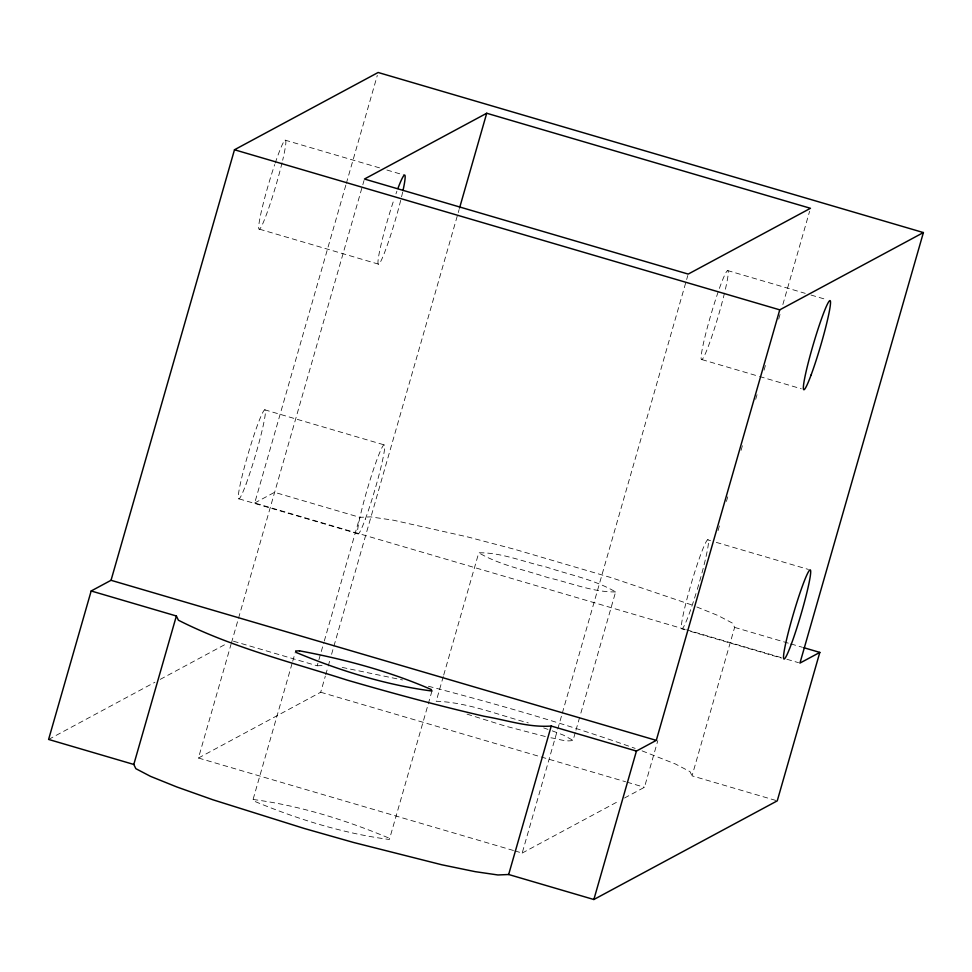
<?xml version="1.0" encoding="UTF-8"?>
<svg xmlns="http://www.w3.org/2000/svg" width="972" height="972" viewBox="0 0 972 972"><rect width="100%" height="100%" fill="white"/><g stroke="black" fill="none" stroke-linecap="round" stroke-linejoin="round"><path stroke-width="0.73" stroke-dasharray="4.86 3.65" d="M685.078 629.37L254.688 503.01L345.923 184.862M346.336 183.392L377.306 75.403M513.471 850.5L198.446 758.014L231.057 644.254M231.482 642.796L364.038 180.488M431.957 691.031L389.383 839.492C342.982 833.405 296.995 819.044 253.814 801.001L253.072 799.47L292.305 662.649M292.718 661.203L295.646 651.009M233.438 641.204L317.188 665.784L323.858 642.504M324.284 641.046L359.749 517.335L370.49 516.861L393.271 520.178L468.03 537.018L514.917 549.387L611.935 577.866L691.614 604.876M198.446 758.014L320.699 692.234L325.304 676.196M325.717 674.738L327.807 667.448M328.232 665.99L329.897 660.158M331.573 654.314L459.124 209.515M443.293 676.512L436.197 701.262C467.411 702.282 498.053 714.894 528.27 722.901M443.706 675.054L478.759 552.801C501.503 552.388 524.005 562.083 546.179 567.004C569.361 574.78 594.402 579.506 615.616 591.924L580.138 715.635M514.929 850.925L522.183 853.064L557.308 730.555M557.734 729.097L561.913 714.517M562.338 713.059L687.787 275.538M550.905 737.797C558.159 738.817 565.813 742.134 573.043 740.372L575.546 731.649M575.959 730.191L579.713 717.093M624.51 798.012L644.448 787.284L657.825 740.615M718.053 530.615L719.717 524.771M726.412 501.443L728.089 495.611M741.053 450.401L742.717 444.569M755.681 399.358L757.358 393.514M764.053 370.186L765.717 364.354M778.681 319.144L780.358 313.312M782.861 304.552L809.627 211.216M775.802 800.43L692.052 775.85L734.625 627.39L732.584 623.173L717.919 615.495L694.373 605.993M254.688 503.01L274.554 492.318L359.749 517.335M48.6 739.437L154.913 682.247M160.222 679.379L226.67 643.634M522.183 853.064L619.2 800.867M615.616 591.924C592.871 592.325 570.37 582.629 548.196 577.708C525.014 569.944 499.973 565.206 478.759 552.801M317.188 665.784L322.558 665.553M253.072 799.47C299.485 805.557 345.461 819.906 388.642 837.949L389.383 839.492M342.156 667.399L402.566 679.975M545.304 736.509L505.622 726.169L464.106 713.217M428.385 686.244C498.041 704.348 567.32 724.237 635.141 748.391M285.075 140.126L379.615 167.889M386.892 170.027L404.352 175.142M727.481 270.52L805.241 293.35M811 295.038L826.844 299.692M259.536 229.198L378.801 264.226M701.942 359.604L758.099 376.091M759.545 376.504L801.293 388.764M264.627 409.771L383.904 444.799M707.64 539.837L710.52 540.687M716.279 542.376L808.437 569.434M734.625 627.39L789.495 643.5M790.941 643.926L802.483 647.316M686.536 629.795L781.051 657.546M786.858 659.247L798.498 662.661M239.076 498.855L358.352 533.871M682.101 628.92L684.981 629.759M690.74 631.448L781.464 658.08M320.699 692.234L625.567 781.743M627.025 782.168L644.448 787.284M543.688 727.919L547.989 729.389M642.091 750.87L675.346 763.956L690.011 771.634L692.052 775.85M552.29 730.859L563.371 735.087L573.043 740.372M275.21 163.065A46.474 3.718 -73.6 0 1 282.658 160.259M282.062 162.749A46.474 3.718 -73.6 0 1 259.39 229.258A46.474 3.718 -73.6 0 1 274.712 164.535M696.001 593.528A46.474 3.718 -73.6 0 1 682.538 617.937A46.474 3.718 -73.6 0 1 705.854 542.315A46.474 3.718 -73.6 0 1 696.438 592.106M724.48 293.143A46.474 3.718 -73.6 0 1 701.76 359.664A46.474 3.718 -73.6 0 1 717.421 294.066A46.474 3.718 -73.6 0 1 725.063 290.652M402.651 192.128A46.474 3.718 -73.6 0 1 401.023 199.053M400.695 200.366A46.474 3.718 -73.6 0 1 378.533 264.287A46.474 3.718 -73.6 0 1 393.988 199.552M395.956 193.841A46.474 3.718 -73.6 0 1 396.904 191.192M246.062 484.056A46.474 3.718 -73.6 0 0 265.368 410.658A46.474 3.718 -73.6 0 0 244.118 468.225A46.474 3.718 -73.6 0 0 246.062 484.056M365.338 519.084A46.474 3.718 -73.6 0 0 384.645 445.674A46.474 3.718 -73.6 0 0 363.394 503.241A46.474 3.718 -73.6 0 0 365.338 519.084"/><path stroke-width="1.46" d="M819.821 652.406L799.944 663.086L923.4 232.563L779.751 309.849L656.294 740.372L111.039 580.296L91.174 590.976L48.6 739.437L133.796 764.454L135.837 768.67L150.502 776.349L176.807 786.956L212.953 799.798L304.418 828.521L353.504 842.457L441.871 864.788L475.15 871.653L497.919 874.97L508.66 874.508L593.856 899.513L777.248 800.855L819.821 652.406L803.929 647.741M111.039 580.296L234.483 149.761L378.144 72.487L923.4 232.563M133.796 764.454L176.369 615.993L91.174 590.976M459.537 208.057L486.717 113.25L810.466 208.3L688.212 274.08L364.464 179.03L486.717 113.25M508.66 874.508L551.233 726.048L636.429 751.064L656.294 740.372M593.856 899.513L636.429 751.064M551.233 726.048C528.598 727.7 506.534 720.033 484.445 716.328C438.25 705.684 392.506 693.267 346.992 680.06C290.3 661.896 231.701 647.255 178.398 620.209L176.369 615.993M234.483 149.761L779.751 309.849M397.888 188.519A46.474 3.718 -73.6 0 1 402.991 190.609M299.546 650.839L295.646 651.009L296.387 652.54C339.568 670.583 385.544 684.944 431.957 691.031L431.216 689.5C389.298 671.239 344.453 659.198 299.546 650.839M791.317 644.144A46.474 3.718 -73.6 0 0 810.636 570.734A46.474 3.718 -73.6 0 0 789.373 628.301A46.474 3.718 -73.6 0 0 791.317 644.144M811.158 374.828A46.474 3.718 -73.6 0 0 830.465 301.417A46.474 3.718 -73.6 0 0 809.214 358.984A46.474 3.718 -73.6 0 0 811.158 374.828"/></g></svg>
